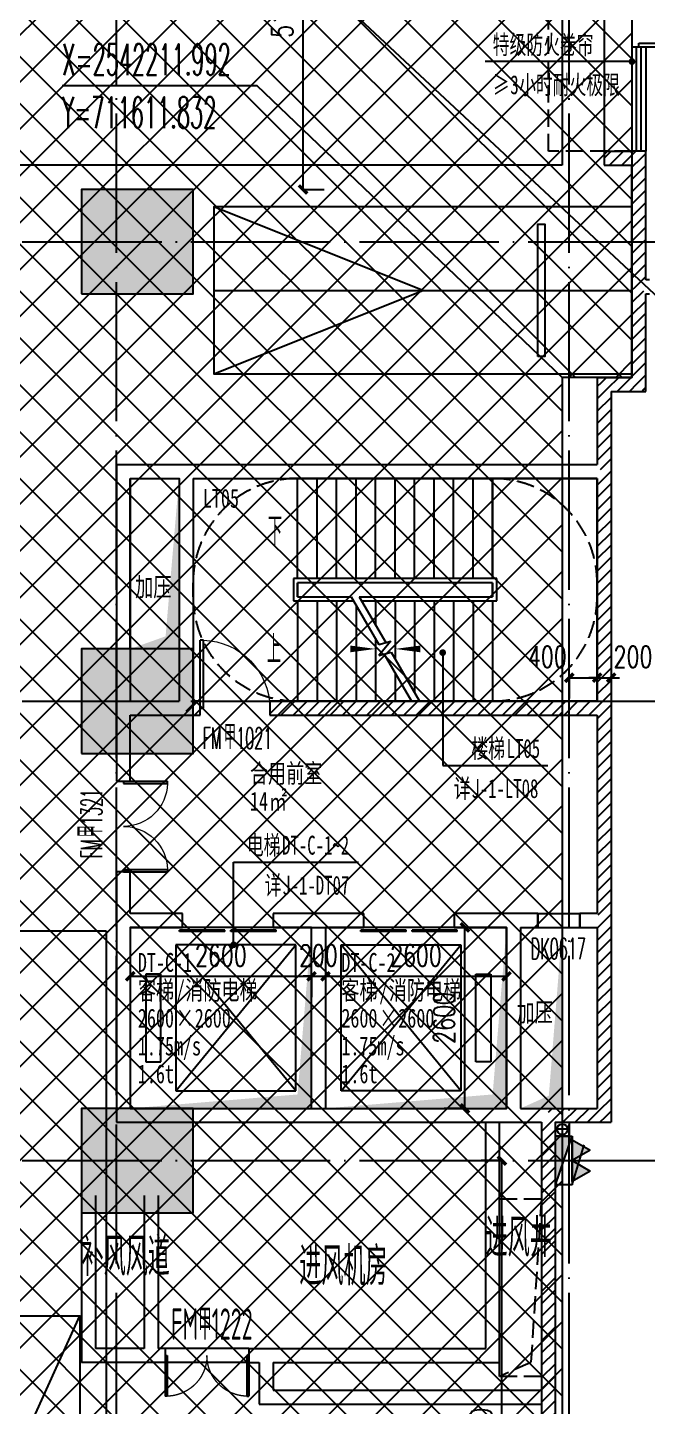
# Model space of a CAD drawing. Header units: millimetres. Extents: x 12325263 to 13848842, y -1463133 to 573208.
# Drawn here: x 12557023 to 12565918, y -1127818 to -1108011 of the extents above; entities that cross this region are included whole.
import ezdxf
from ezdxf.xclip import XClip

# ---------------------------------------------------------------- set-up
doc = ezdxf.new("R2010")
doc.units = ezdxf.units.MM
doc.header["$LTSCALE"] = 1000
doc.header["$XCLIPFRAME"] = 0
for name, pattern in [('__DASH', [0.35, 0.25, -0.1]), ('DASH', [0.35, 0.25, -0.1]), ('DASHED', [19.05, 12.7, -6.35]), ('DOTE', [2.42, 2, -0.2, 0.02, -0.2])]:
    doc.linetypes.add(name, pattern=pattern)
for name, color, linetype in [('#s-灭火器', 20, 'Continuous'), ('-2F平面$0$PARTS-CAR公寓', 240, 'Continuous'), ('-2F平面$0$WALL-SHATCH', 8, 'Continuous'), ('A-ANNO-DIMS', 83, 'Continuous'), ('A-ANNO-IDEN', 2, 'Continuous'), ('A-ANNO-TEXT', 7, 'Continuous'), ('A-AXIS', 16, 'DOTE'), ('A-COLS', 6, 'Continuous'), ('A-DOOR', 2, 'Continuous'), ('A-WALL', 5, 'Continuous'), ('A-WALL-PATT', 8, 'Continuous'), ('A_WALL(防火墙)', 151, 'Continuous'), ('AXIS', 3, 'Continuous'), ('DIM_COOR', 7, 'Continuous'), ('DIM_SYMB', 3, 'Continuous'), ('DOOR_FIRE', 1, 'Continuous'), ('DOOR_FIRE_TEXT', 7, 'Continuous'), ('DRWD-DOOR', 2, 'Continuous'), ('DRWD-F-TEXT', 142, 'Continuous'), ('EQUIP_消火栓', 7, 'Continuous'), ('PARTS-HOLE', 3, 'Continuous'), ('PARTS-STAIR', 2, 'Continuous'), ('PUB-TEXT', 7, 'Continuous'), ('PUB_HATCH', 8, 'Continuous'), ('PUB_TEXT', 7, 'Continuous'), ('ROAD-LINE', 20, 'Continuous'), ('STAIR', 2, 'Continuous'), ('VPIPE-消防中', 3, 'Continuous'), ('WALL', 5, 'Continuous'), ('WINDOW', 4, 'Continuous'), ('WINDOW_TEXT', 7, 'Continuous'), ('建筑-楼板开洞', 251, 'Continuous'), ('水条件', 1, 'Continuous'), ('防火卷帘', 141, 'Continuous')]:
    doc.layers.add(name, color=color, linetype=linetype)
doc.styles.add('_TCH_DIM', font='SIMPLEX.shx', dxfattribs={"width": 0.7, "bigfont": 'GBCBIG.shx'})
doc.styles.add('_TCH_DIM_T3', font='SIMPLEX.shx', dxfattribs={"width": 0.705882, "bigfont": 'GBCBIG.shx'})
doc.styles.add('_TCH_WINDOW', font='SIMPLEX', dxfattribs={"width": 0.7, "height": 3.5, "bigfont": 'GBCBIG'})
doc.styles.add('hztxt', font='gbenor.shx', dxfattribs={"width": 0.7, "bigfont": 'gbcbig.shx'})
doc.styles.get("Standard").update_dxf_attribs({"font": 'gbenor.shx', "bigfont": 'gbcbig.shx'})
doc.styles.add('TITXV', font='', dxfattribs={"width": 0.7})
doc.styles.add('宋体', font='', dxfattribs={"width": 0.65})
doc.styles.get('TITXV').set_extended_font_data('SimSun')
doc.styles.get('宋体').set_extended_font_data('SimSun')
doc.dimstyles.new('_TCH_ARCH&&120', dxfattribs={"dimtxt": 306, "dimasz": 120, "dimexe": 300, "dimexo": 360, "dimgap": 147, "dimtad": 1, "dimdec": 0, "dimzin": 0, "dimdsep": 46, "dimtxsty": '_TCH_DIM_T3', "dimblk": 'ARCHTICK', "dimcen": 0.09, "dimclrt": 7, "dimazin": 2, "dimtfac": 1, "dimtdec": 0, "dimtix": 1, "dimtmove": 2, "dimatfit": 3, "dimfxl": 1, "dimfxlon": 1, "dimtolj": 1, "dimtzin": 0, "dimarcsym": 0})
pattern_1 = [(45, (0, 89.76), (-88.388383, 88.388383), [])]

# ---------------------------------------------------------------- blocks, each defined once
blk = doc.blocks.new('_FZH')
blk.add_lwpolyline([(-0.5, -0.5), (0.5, -0.5), (0.5, 0.5), (-0.5, 0.5)], close=True)
at = {"layer": 'PUB_HATCH'}
blk.add_solid([(-0.5, -0.5), (0.5, -0.5), (-0.5, 0.5), (0.5, 0.5)], dxfattribs=at)
blk = doc.blocks.new('1-3F')
at = {"layer": 'A-COLS', "xscale": 1600, "yscale": 1500, "zscale": 1500}
for p in [(-45700, 24800), (-45700, 18200), (-45700, 11600)]:
    blk.add_blockref('_FZH', p, dxfattribs=at)
blk = doc.blocks.new('adgshg13--2F平面$0$A$C7F010FC0')
at = {"layer": '-2F平面$0$WALL-SHATCH'}
h = blk.add_hatch(color=256, dxfattribs=at)
h.dxf.hatch_style = 1
h.paths.add_polyline_path([(-60384, -16881), (-763, 197), (12588, -13153), (12588, -157996), (-162965, -188820), (-171262, -180523), (-171262, -31311), (-150707, -10756), (-131860, -7981), (-99162, -7981), (-99162, -4981), (-76620, -4981), (-70108, -16881)], flags=16)
h.paths.add_polyline_path([(-60091, -16381), (-647, 647), (12988, -12988), (12988, -158332), (-163101, -189250), (-171662, -180689), (-171662, -31145), (-150778, -10261), (-131897, -7481), (-99562, -7481), (-99562, -4581), (-76366, -4581), (-69908, -16381)])
blk = doc.blocks.new('adgshgbj--2F平面$0$报建车道-2')
at = {"layer": 'ROAD-LINE'}
for p, q in [((126754, -108684), (129521, -124443)), ((129521, -124443), (92169, -131002)), ((94072, -141836), (124973, -136410)), ((124973, -136410), (128276, -155225))]:
    blk.add_line(p, q, dxfattribs=at)
blk = doc.blocks.new('adgshg13-$DorLib2D$00000002')
for p, q in [((-0.5, 0), (-0.5, 0.4875)), ((-0.475, 0.4875), (-0.5, 0.4875)), ((-0.475, 0), (-0.475, 0.4875)), ((0.475, 0), (0.475, 0.4875)), ((0.475, 0.4875), (0.5, 0.4875)), ((0.5, 0), (0.5, 0.4875)), ((-0.5, 0), (-0.475, 0)), ((0.5, 0), (0.475, 0))]:
    blk.add_line(p, q)
at = {"lineweight": 13}
for centre, start, end in [((-0.4875, 0), 0, 88.53072), ((0.4875, 0), 91.46928, 180)]:
    blk.add_arc(centre, 0.4875, start, end, dxfattribs=at)
blk = doc.blocks.new('adgshg2qbj-gycw-bj-13-CAR-5')
for p, q in [((0, 3000), (-1200, 6000)), ((0, 6000), (0, 0)), ((1200, 6000), (0, 3000))]:
    blk.add_line(p, q)
blk.add_lwpolyline([(1200, 0), (-1200, 0), (-1200, 6000), (1200, 6000)], close=True)
at = {"extrusion": (0.000447791, -1.15105e-10, 1), "elevation": -1}
blk.add_lwpolyline([(950, 1350), (-950, 1350), (-950, 1250), (950, 1250)], close=True, dxfattribs=at)
blk = doc.blocks.new('adgshg2qbj-gycw-bj-13-CAR-4')
for p, q in [((0, -2650), (-1200, -5300)), ((1200, -5300), (0, -2650)), ((0, -2650), (0, -2650))]:
    blk.add_line(p, q)
blk.add_lwpolyline([(-1200, 0), (1200, 0), (1200, -5300), (-1200, -5300)], close=True)
at = {"extrusion": (-0.000447791, -3.39718e-15, 1), "elevation": -1}
blk.add_lwpolyline([(-950, -1350), (950, -1350), (950, -1250), (-950, -1250)], close=True, dxfattribs=at)
blk = doc.blocks.new('A$C2A3E77E8')
at = {"layer": 'DRWD-DOOR', "color": 2}
for p, q in [((517874.1, 58936.7), (516692.2, 58729.2)), ((517908.7, 58739.7), (516726.7, 58532.2))]:
    blk.add_line(p, q, dxfattribs=at)
at = {"layer": 'PARTS-HOLE', "linetype": 'DASH'}
blk.add_lwpolyline([(521048, 61676.9), (521639, 61780.6), (522080, 59269.1), (521489, 59165.3)], close=True, dxfattribs=at)
blk.add_lwpolyline([(521638.9, 61780.6), (521896.6, 59441), (521489, 59165.3)], dxfattribs=at)
at = {"layer": 'WALL'}
for p, q in [((521223, 59524.7), (520660.9, 62725.6)), ((521454.5, 59362.3), (520857.9, 62760.2)), ((516016.2, 60844.2), (516396.7, 58677.3)), ((516213.2, 60878.8), (516593.7, 58711.9)), ((515129.8, 60688.5), (515544.8, 58324.7)), ((515326.8, 60723.1), (515707.2, 58556.3)), ((518218.8, 58997.3), (521223, 59524.7)), ((518253.4, 58800.3), (521454.5, 59362.3)), ((518322.6, 58406.3), (522114.6, 59072.1)), ((517874.1, 58936.7), (518218.8, 58997.3)), ((517874.1, 58936.7), (517908.7, 58739.8)), ((518160.2, 58174.7), (522149.2, 58875.1)), ((516396.7, 58677.3), (515707.2, 58556.3)), ((516692.2, 58729.2), (516593.7, 58711.9)), ((516692.2, 58729.2), (516726.7, 58532.2)), ((517908.7, 58739.8), (518056.4, 58765.7)), ((518056.4, 58765.7), (518160.2, 58174.7)), ((518253.4, 58800.3), (518322.6, 58406.3)), ((516726.7, 58532.2), (515544.8, 58324.7))]:
    blk.add_line(p, q, dxfattribs=at)
at = {"layer": '-2F平面$0$PARTS-CAR公寓', "xscale": -0.9999999999999997, "rotation": 99.95849308843701}
blk.add_blockref('adgshg2qbj-gycw-bj-13-CAR-5', (520662.6, 74858.8), dxfattribs=at)
at = {"layer": '-2F平面$0$PARTS-CAR公寓', "rotation": 189.9585191150477}
blk.add_blockref('adgshg2qbj-gycw-bj-13-CAR-4', (515138.5, 53553.2), dxfattribs=at)
blk.add_blockref('adgshgbj--2F平面$0$报建车道-2', (389845.5, 200902.2))
at = {"layer": 'DRWD-DOOR', "color": 2, "xscale": -1199.999999999997, "yscale": 1199.999999999997, "zscale": -1600, "rotation": 189.9588139714537}
blk.add_blockref('adgshg13-$DorLib2D$00000002', (517300.4, 58734.5), dxfattribs=at)
at = {"layer": 'WALL', "color": 1}
blk.add_blockref('adgshg13--2F平面$0$A$C7F010FC0', (561507.9, 205483.1), dxfattribs=at)
at = {"layer": 'DRWD-F-TEXT', "width": 0.6}
blk.add_text('FM甲1222', height=450, rotation=10.00001, dxfattribs=at).set_placement((516754, 58868.3))
at = {"layer": 'PUB-TEXT', "color": 7, "style": 'hztxt', "width": 0.8}
for s, rotation, p in [('进风井', 9.76349, (520993.4, 60822.8)), ('进风机房', 10.15402, (518432.9, 59953.6)), ('补风风道', 10.15402, (515330.8, 59548.6))]:
    blk.add_text(s, height=550, rotation=rotation, dxfattribs=at).set_placement(p)
blk = doc.blocks.new('asdfaadfg')
at = {"layer": 'DIM_COOR', "color": 3}
for p, q in [((1003244, 173596), (996262, 180124)), ((996262, 177783), (993467, 177783)), ((1000644, 173596), (996262, 177783))]:
    blk.add_line(p, q, dxfattribs=at)
at = {"layer": 'PUB_TEXT', "style": '_TCH_DIM', "width": 0.494118}
for s, p in [('X=2542211.992', (993467, 177940)), ('Y=711611.832', (993467, 177179))]:
    blk.add_text(s, height=446.25, dxfattribs=at).set_placement(p)
blk = doc.blocks.new('asdfasfasdfas')
at = {"layer": 'PARTS-STAIR'}
for p, q in [((860, 2100), (-860, 2100)), ((860, 0), (-860, 2100)), ((-860, 2100), (-860, 0)), ((-860, 0), (860, 2100)), ((860, 0), (860, 2100)), ((-1075, 1680), (-1290, 1680)), ((-1290, 1680), (-1290, 420)), ((-1075, 420), (-1075, 1680)), ((-1290, 420), (-1075, 420)), ((-860, 0), (860, 0))]:
    blk.add_line(p, q, dxfattribs=at)
blk = doc.blocks.new('_ArchTick')
at = {"color": 0, "linetype": 'ByBlock', "const_width": 0.4}
blk.add_lwpolyline([(-0.5, -0.5), (0.5, 0.5)], dxfattribs=at)
blk = doc.blocks.new('*D5396')
at = {"layer": 'A-ANNO-DIMS', "color": 0, "lineweight": -2, "transparency": 16777216}
for p, q in [((-1515, 598), (-1515, 297)), ((-1515, 597), (1085, 597)), ((1085, 598), (1085, 297))]:
    blk.add_line(p, q, dxfattribs=at)
at = {"layer": 'Defpoints', "color": 0, "transparency": 16777216}
for p in [(-1515, 1300), (1085, 1300), (1085, 597)]:
    blk.add_point(p, dxfattribs=at)
at = {"layer": 'A-ANNO-DIMS', "color": 0, "lineweight": -2, "transparency": 16777216, "xscale": 120, "yscale": 120, "zscale": 120, "rotation": 180}
blk.add_blockref('_ArchTick', (-1515, 597), dxfattribs=at)
at = {"layer": 'A-ANNO-DIMS', "color": 0, "lineweight": -2, "transparency": 16777216, "xscale": 120, "yscale": 120, "zscale": 120}
blk.add_blockref('_ArchTick', (1085, 597), dxfattribs=at)
at = {"layer": 'A-ANNO-DIMS', "color": 7, "transparency": 16777216, "insert": (-215, 897), "char_height": 306, "attachment_point": 5, "style": '_TCH_DIM_T3'}
blk.add_mtext('\\A1;2600', dxfattribs=at)
blk = doc.blocks.new('*D5397')
at = {"layer": 'A-ANNO-DIMS', "color": 0, "lineweight": -2, "transparency": 16777216}
for p, q in [((1085, 597), (965, 597)), ((1085, 598), (1085, 297)), ((1085, 597), (1285, 597)), ((1285, 598), (1285, 297)), ((1285, 597), (1405, 597))]:
    blk.add_line(p, q, dxfattribs=at)
at = {"layer": 'Defpoints', "color": 0, "transparency": 16777216}
for p in [(1085, 1300), (1285, 1300), (1285, 597)]:
    blk.add_point(p, dxfattribs=at)
at = {"layer": 'A-ANNO-DIMS', "color": 0, "lineweight": -2, "transparency": 16777216, "xscale": 120, "yscale": 120, "zscale": 120}
blk.add_blockref('_ArchTick', (1085, 597), dxfattribs=at)
at = {"layer": 'A-ANNO-DIMS', "color": 0, "lineweight": -2, "transparency": 16777216, "xscale": 120, "yscale": 120, "zscale": 120, "rotation": 180}
blk.add_blockref('_ArchTick', (1285, 597), dxfattribs=at)
at = {"layer": 'A-ANNO-DIMS', "color": 7, "transparency": 16777216, "insert": (1185, 897), "char_height": 306, "attachment_point": 5, "style": '_TCH_DIM_T3'}
blk.add_mtext('\\A1;200', dxfattribs=at)
blk = doc.blocks.new('*D5398')
at = {"layer": 'A-ANNO-DIMS', "color": 0, "lineweight": -2, "transparency": 16777216}
for p, q in [((1285, 598), (1285, 297)), ((1285, 597), (3885, 597)), ((3885, 598), (3885, 297))]:
    blk.add_line(p, q, dxfattribs=at)
at = {"layer": 'Defpoints', "color": 0, "transparency": 16777216}
for p in [(1285, 1300), (3885, 1300), (3885, 597)]:
    blk.add_point(p, dxfattribs=at)
at = {"layer": 'A-ANNO-DIMS', "color": 0, "lineweight": -2, "transparency": 16777216, "xscale": 120, "yscale": 120, "zscale": 120, "rotation": 180}
blk.add_blockref('_ArchTick', (1285, 597), dxfattribs=at)
at = {"layer": 'A-ANNO-DIMS', "color": 0, "lineweight": -2, "transparency": 16777216, "xscale": 120, "yscale": 120, "zscale": 120}
blk.add_blockref('_ArchTick', (3885, 597), dxfattribs=at)
at = {"layer": 'A-ANNO-DIMS', "color": 7, "transparency": 16777216, "insert": (2585, 897), "char_height": 306, "attachment_point": 5, "style": '_TCH_DIM_T3'}
blk.add_mtext('\\A1;2600', dxfattribs=at)
blk = doc.blocks.new('*D5399')
at = {"layer": 'A-ANNO-DIMS', "color": 0, "lineweight": -2, "transparency": 16777216}
for p, q in [((3289, 1300), (2988, 1300)), ((3288, -1300), (3288, 1300)), ((3289, -1300), (2988, -1300))]:
    blk.add_line(p, q, dxfattribs=at)
at = {"layer": 'Defpoints', "color": 0, "transparency": 16777216}
for p in [(3288, 1300), (3885, 1300), (3885, -1300)]:
    blk.add_point(p, dxfattribs=at)
at = {"layer": 'A-ANNO-DIMS', "color": 0, "lineweight": -2, "transparency": 16777216, "xscale": 120, "yscale": 120, "zscale": 120}
for p, rotation in [((3288, 1300), 90), ((3288, -1300), 270)]:
    blk.add_blockref('_ArchTick', p, dxfattribs=dict(at, rotation=rotation))
at = {"layer": 'A-ANNO-DIMS', "color": 7, "transparency": 16777216, "insert": (2988, 0), "char_height": 306, "attachment_point": 5, "rotation": 90, "style": '_TCH_DIM_T3'}
blk.add_mtext('\\A1;2600', dxfattribs=at)
blk = doc.blocks.new('管位')
at = {"layer": '水条件'}
blk.add_line((12573126, 675360), (12573126, 675160), dxfattribs=at)
blk.add_lwpolyline([(12573026, 675360), (12573226, 675360), (12573226, 675160), (12573026, 675160)], close=True, dxfattribs=at)
blk = doc.blocks.new('灭火器')
at = {"layer": '#s-灭火器', "ltscale": 1000}
for points in [[(292444, 59707), (292144, 59707), (292294, 59447)], [(292744, 59707), (292444, 59707), (292594, 59447)]]:
    blk.add_hatch(color=256, dxfattribs=at).paths.add_polyline_path(points)
for points in [[(292294, 59447), (292444, 59707), (292144, 59707)], [(292594, 59447), (292744, 59707), (292444, 59707)]]:
    blk.add_lwpolyline(points, close=True, dxfattribs=at)
blk = doc.blocks.new('$TWTSYS$00000508')
for p, q in [((-0.5, 0.5), (0.324, 1.224)), ((-0.5, 0.5), (-0.5, -0.5)), ((-0.5, -0.5), (0.5, 0.5)), ((0.5, 0.5), (-0.5, 0.5)), ((0.5, -0.5), (0.5, 0.5)), ((-0.5, -0.5), (0.5, -0.5))]:
    blk.add_line(p, q)
blk.add_solid([(0.5, -0.5), (0.5, 0.5), (-0.5, -0.5)])
blk = doc.blocks.new('消火栓')
at = {"layer": '#s-灭火器', "rotation": 180.0000000000001}
blk.add_blockref('灭火器', (12864422, 734932), dxfattribs=at)
at = {"layer": 'EQUIP_消火栓', "xscale": 700, "yscale": 240, "zscale": 700}
blk.add_blockref('$TWTSYS$00000508', (12571978, 675105), dxfattribs=at)
blk = doc.blocks.new('asdfasfads')
at = {"layer": 'VPIPE-消防中'}
blk.add_circle((-300, -200), 75, dxfattribs=at)
at = {"xscale": -1, "rotation": 270}
blk.add_blockref('消火栓', (-675385, -12572628), dxfattribs=at)
at = {"layer": '水条件', "rotation": 270}
blk.add_blockref('管位', (-675560, 12572926), dxfattribs=at)
blk = doc.blocks.new('qlzw')
at = {"layer": 'A-AXIS'}
for p, q in [((12424866.8, 979489.8), (12424866.8, 1082089.8)), ((12431366.8, 979489.8), (12431366.8, 1082089.8)), ((12411416.8, 1020789.8), (12486866.8, 1020789.8)), ((12411416.8, 1014189.8), (12486866.8, 1014189.8)), ((12411416.8, 1007589.8), (12486866.8, 1007589.8))]:
    blk.add_line(p, q, dxfattribs=at)
blk = doc.blocks.new('*D3787')
at = {"layer": 'A-ANNO-DIMS', "color": 0, "lineweight": -2, "transparency": 16777216}
for p, q in [((12564797, -1117349), (12564797, -1117650)), ((12564797, -1117350), (12565197, -1117350)), ((12565197, -1117349), (12565197, -1117650))]:
    blk.add_line(p, q, dxfattribs=at)
at = {"layer": 'Defpoints', "color": 0, "transparency": 16777216}
for p in [(12564797, -1116220), (12565197, -1116220), (12565197, -1117350)]:
    blk.add_point(p, dxfattribs=at)
at = {"layer": 'A-ANNO-DIMS', "color": 0, "lineweight": -2, "transparency": 16777216, "xscale": 120, "yscale": 120, "zscale": 120, "rotation": 180}
blk.add_blockref('_ArchTick', (12564797, -1117350), dxfattribs=at)
at = {"layer": 'A-ANNO-DIMS', "color": 0, "lineweight": -2, "transparency": 16777216, "xscale": 120, "yscale": 120, "zscale": 120}
blk.add_blockref('_ArchTick', (12565197, -1117350), dxfattribs=at)
at = {"layer": 'A-ANNO-DIMS', "color": 7, "transparency": 16777216, "insert": (12564482, -1117050), "char_height": 306, "attachment_point": 5, "style": '_TCH_DIM_T3'}
blk.add_mtext('\\A1;400', dxfattribs=at)
blk = doc.blocks.new('*D3788')
at = {"layer": 'A-ANNO-DIMS', "color": 0, "lineweight": -2, "transparency": 16777216}
for p, q in [((12565197, -1117350), (12565077, -1117350)), ((12565197, -1117349), (12565197, -1117650)), ((12565197, -1117350), (12565397, -1117350)), ((12565397, -1117349), (12565397, -1117650)), ((12565397, -1117350), (12565517, -1117350))]:
    blk.add_line(p, q, dxfattribs=at)
at = {"layer": 'Defpoints', "color": 0, "transparency": 16777216}
for p in [(12565197, -1116220), (12565397, -1116220), (12565397, -1117350)]:
    blk.add_point(p, dxfattribs=at)
at = {"layer": 'A-ANNO-DIMS', "color": 0, "lineweight": -2, "transparency": 16777216, "xscale": 120, "yscale": 120, "zscale": 120}
blk.add_blockref('_ArchTick', (12565197, -1117350), dxfattribs=at)
at = {"layer": 'A-ANNO-DIMS', "color": 0, "lineweight": -2, "transparency": 16777216, "xscale": 120, "yscale": 120, "zscale": 120, "rotation": 180}
blk.add_blockref('_ArchTick', (12565397, -1117350), dxfattribs=at)
at = {"layer": 'A-ANNO-DIMS', "color": 7, "transparency": 16777216, "insert": (12565711, -1117050), "char_height": 306, "attachment_point": 5, "style": '_TCH_DIM_T3'}
blk.add_mtext('\\A1;200', dxfattribs=at)
blk = doc.blocks.new('*D3796')
at = {"layer": 'A-ANNO-DIMS', "color": 0, "lineweight": -2, "transparency": 16777216}
for p, q in [((12560976, -1105237), (12561277, -1105237)), ((12560977, -1110337), (12560977, -1105237)), ((12560976, -1110337), (12561277, -1110337))]:
    blk.add_line(p, q, dxfattribs=at)
at = {"layer": 'Defpoints', "color": 0, "transparency": 16777216}
for p in [(12559397, -1105237), (12560977, -1105237), (12559397, -1110337)]:
    blk.add_point(p, dxfattribs=at)
at = {"layer": 'A-ANNO-DIMS', "color": 0, "lineweight": -2, "transparency": 16777216, "xscale": 120, "yscale": 120, "zscale": 120}
for p, rotation in [((12560977, -1105237), 90), ((12560977, -1110337), 270)]:
    blk.add_blockref('_ArchTick', p, dxfattribs=dict(at, rotation=rotation))
at = {"layer": 'A-ANNO-DIMS', "color": 7, "transparency": 16777216, "insert": (12560677, -1107787), "char_height": 306, "attachment_point": 5, "rotation": 90, "style": '_TCH_DIM_T3'}
blk.add_mtext('\\A1;5100', dxfattribs=at)
blk = doc.blocks.new('*D3827')
at = {"layer": 'A-ANNO-DIMS', "color": 0, "lineweight": -2, "transparency": 16777216}
for p, q in [((12563831, -1124287), (12563530, -1124287)), ((12563830, -1132137), (12563830, -1124287)), ((12563831, -1132137), (12563530, -1132137))]:
    blk.add_line(p, q, dxfattribs=at)
at = {"layer": 'Defpoints', "color": 0, "transparency": 16777216}
for p in [(12563830, -1124287), (12564397, -1124287), (12564397, -1132137)]:
    blk.add_point(p, dxfattribs=at)
at = {"layer": 'A-ANNO-DIMS', "color": 0, "lineweight": -2, "transparency": 16777216, "xscale": 120, "yscale": 120, "zscale": 120}
for p, rotation in [((12563830, -1124287), 90), ((12563830, -1132137), 270)]:
    blk.add_blockref('_ArchTick', p, dxfattribs=dict(at, rotation=rotation))
at = {"layer": 'A-ANNO-DIMS', "color": 7, "transparency": 16777216, "insert": (12563530, -1128212), "char_height": 306, "attachment_point": 5, "rotation": 90, "style": '_TCH_DIM_T3'}
blk.add_mtext('\\A1;7850', dxfattribs=at)
blk = doc.blocks.new('$DORLIB2D$00000127')
at = {"color": 0}
for points in [[(-0.533, 0.795), (-0.533, 0.69)], [(-0.033, 0.795), (-0.533, 0.795)], [(-0.033, 0.795), (-0.033, 0.69)], [(0.533, 0.795), (0.033, 0.795)], [(0.033, 0.795), (0.033, 0.69)], [(0.533, 0.795), (0.533, 0.69)], [(-0.033, 0.69), (-0.533, 0.69)], [(0.533, 0.69), (0.033, 0.69)], [(0.5, 0.5), (-0.5, 0.5)]]:
    blk.add_lwpolyline(points, dxfattribs=at)
blk = doc.blocks.new('$DorLib2D$00000002')
for p, q in [((-0.5, 0), (-0.5, 0.4875)), ((-0.475, 0.4875), (-0.5, 0.4875)), ((-0.475, 0), (-0.475, 0.4875)), ((0.475, 0), (0.475, 0.4875)), ((0.475, 0.4875), (0.5, 0.4875)), ((0.5, 0), (0.5, 0.4875)), ((-0.5, 0), (-0.475, 0)), ((0.5, 0), (0.475, 0))]:
    blk.add_line(p, q)
at = {"lineweight": 13}
for centre, start, end in [((-0.4875, 0), 0, 88.53072), ((0.4875, 0), 91.46928, 180)]:
    blk.add_arc(centre, 0.4875, start, end, dxfattribs=at)
blk = doc.blocks.new('$DorLib2D$00000001')
for p, q in [((0.45, 0.975), (0.5, 0.975)), ((0.45, 0), (0.45, 0.975)), ((0.5, 0), (0.5, 0.975)), ((0.5, 0), (0.45, 0))]:
    blk.add_line(p, q)
at = {"lineweight": 13}
blk.add_arc((0.475, 0), 0.975, 91.4693, 180, dxfattribs=at)
blk = doc.blocks.new('$WINLIB2D$00000001')
at = {"color": 0}
for points in [[(-0.5, 0.5), (-0.5, -0.5)], [(-0.5, 0.5), (0.5, 0.5)], [(0.5, -0.5), (0.5, 0.5)], [(0.5, 0.167), (-0.5, 0.167)], [(0.5, -0.167), (-0.5, -0.167)], [(-0.5, -0.5), (0.5, -0.5)]]:
    blk.add_lwpolyline(points, dxfattribs=at)
blk = doc.blocks.new('$DorLib2D$00000037')
at = {"linetype": 'DASH'}
blk.add_line((0.5, 0), (-0.5, 0), dxfattribs=at)
blk = doc.blocks.new('asdfasdfsfsd')
at = {"layer": '建筑-楼板开洞'}
h = blk.add_hatch(color=256, dxfattribs=at)
h.dxf.hatch_style = 1
h.paths.add_polyline_path([(1085.2, 1300), (1085.2, -1300), (-1514.8, -1300), (885.2, -1100)])
h = blk.add_hatch(color=256, dxfattribs=at)
h.dxf.hatch_style = 1
h.paths.add_polyline_path([(3885.2, 1300), (3885.2, -1300), (1285.2, -1300), (3685.2, -1100)])
for points in [[(-1514.8, -1300), (1085.2, -1300), (1085.2, 1300), (-1514.8, 1300)], [(1285.2, -1300), (3885.2, -1300), (3885.2, 1300), (1285.2, 1300)]]:
    blk.add_lwpolyline(points, close=True, dxfattribs=at)
blk.add_blockref('asdfasfasdfas', (0, -1050))
at = {"xscale": -1}
blk.add_blockref('asdfasfasdfas', (2370.3, -1050), dxfattribs=at)
at = {"layer": 'A-ANNO-TEXT', "style": 'TITXV', "width": 0.7}
for s, p in [('DT-C-1', (-1406.3, 660.9)), ('DT-C-2', (1514.1, 660.9)), ('客梯', (-1406.3, 260.9)), ('/', (-861.9, 260.9)), ('消防电梯', (-725.8, 260.9)), ('客梯', (1514.1, 260.9)), ('/', (2058.5, 260.9)), ('消防电梯', (2194.6, 260.9)), ('2600', (-1406.3, -139.1)), ('×', (-861.9, -139.1)), ('2600', (-589.7, -139.1)), ('2600', (1514.1, -139.1)), ('×', (2058.5, -139.1)), ('2600', (2330.7, -139.1)), ('1.75m/s', (-1406.3, -539.1)), ('1.75m/s', (1514.1, -539.1)), ('1.6t', (-1406.3, -939.1)), ('1.6t', (1514.1, -939.1))]:
    blk.add_text(s, height=271.9, dxfattribs=at).set_placement(p)
at = {"layer": 'A-ANNO-DIMS'}
for p1, p2, distance, picture, middle in [((-1514.8, 1300), (1085.2, 1300), -703.2, '*D5396', (-214.8, 896.8)), ((1085.2, 1300), (1285.2, 1300), -703.2, '*D5397', (1185.2, 896.8)), ((1285.2, 1300), (3885.2, 1300), -703.2, '*D5398', (2585.2, 896.8)), ((3885.2, -1300), (3885.2, 1300), 596.8, '*D5399', (2988.4, 0))]:
    dim = blk.add_aligned_dim(p1=p1, p2=p2, distance=distance, dimstyle='_TCH_ARCH&&120', dxfattribs=at)
    dim.commit()
    dim.dimension.update_dxf_attribs({"geometry": picture, "text_midpoint": middle})

msp = doc.modelspace()

# ---------------------------------------------------------------- hatches: boundary and pattern name
at = {"layer": 'A-WALL-PATT'}
h = msp.add_hatch(dxfattribs=at)
h.set_pattern_fill('ANSI37', color=252, scale=300)
h.set_pattern_definition([(45, (0, 0), (-336.759605, 336.759605), []), (135, (0, 0), (-336.759605, -336.759605), [])])
h.paths.add_polyline_path([(12564696.8, -1148386.8), (12504241.6, -1148387), (12504241.6, -1033958), (12634041.3, -1033958), (12627844.5, -1069250.3), (12616665.5, -1067287.4), (12616902.5, -1065937.9), (12610631.1, -1064836.8), (12604673.6, -1064836.8), (12597896.8, -1064836.8), (12597896.8, -1060786.8), (12593492.1, -1060786.8), (12590496.8, -1060786.8), (12590496.8, -1069586.9), (12575796.8, -1069586.9), (12575796.8, -1059986.8), (12574896.8, -1059986.8), (12574896.8, -1057336.8), (12570296.8, -1057336.8), (12570296.8, -1055286.8), (12568296.8, -1055286.8), (12568296.8, -1060086.8), (12564596.6, -1060086.8), (12564596.6, -1069486.8), (12564696.9, -1069486.8), (12564696.8, -1097986.8), (12567296.8, -1097986.8), (12567296.8, -1105536.8), (12565696.8, -1105536.8), (12565696.8, -1113036.8), (12564696.8, -1113036.8)])
h = msp.add_hatch(dxfattribs=at)
h.set_pattern_fill('普通砖', color=256, scale=50, style=0)
h.set_pattern_definition(pattern_1)
h.paths.add_polyline_path([(12565296.8, -1109986.8), (12565696.8, -1109986.8), (12565763.5, -1109886.8), (12565696.8, -1109786.8), (12565296.8, -1109786.8)])
h = msp.add_hatch(dxfattribs=at)
h.set_pattern_fill('普通砖', color=256, scale=50, style=0)
h.set_pattern_definition(pattern_1)
h.paths.add_polyline_path([(12565896.8, -1109886.8), (12565896.8, -1109786.8), (12565696.8, -1109786.8), (12565763.5, -1109886.8)])
h = msp.add_hatch(dxfattribs=at)
h.set_pattern_fill('普通砖', color=256, scale=50, style=0)
h.set_pattern_definition(pattern_1)
h.paths.add_polyline_path([(12565830.2, -1111736.8), (12565896.8, -1111636.8), (12565896.8, -1109886.8), (12565763.5, -1109886.8), (12565696.8, -1109986.8), (12565696.8, -1111736.8)])
h = msp.add_hatch(dxfattribs=at)
h.set_pattern_fill('普通砖', color=256, scale=50, style=0)
h.set_pattern_definition(pattern_1)
h.paths.add_polyline_path([(12565696.8, -1113036.8), (12565896.8, -1113236.8), (12565896.8, -1111836.8), (12565830.2, -1111736.8), (12565696.8, -1111736.8)])
h = msp.add_hatch(dxfattribs=at)
h.set_pattern_fill('普通砖', color=256, scale=50, style=0)
h.set_pattern_definition(pattern_1)
h.paths.add_polyline_path([(12565396.8, -1113236.8), (12565196.8, -1113036.8), (12565196.8, -1114286.8), (12565263.5, -1114386.8), (12565396.8, -1114386.8)])
h = msp.add_hatch(dxfattribs=at)
h.set_pattern_fill('普通砖', color=256, scale=50, style=0)
h.set_pattern_definition(pattern_1)
h.paths.add_polyline_path([(12565196.8, -1113036.8), (12565396.8, -1113236.8), (12565896.8, -1113236.8), (12565696.8, -1113036.8)])
h = msp.add_hatch(dxfattribs=at)
h.set_pattern_fill('普通砖', color=256, scale=50, style=0)
h.set_pattern_definition(pattern_1)
h.paths.add_polyline_path([(12565263.5, -1114386.8), (12565196.8, -1114486.8), (12565196.8, -1117686.8), (12565263.5, -1117786.8), (12565396.8, -1117786.8), (12565396.8, -1114386.8)])
h = msp.add_hatch(dxfattribs=at)
h.set_pattern_fill('普通砖', color=256, scale=50, style=0)
h.set_pattern_definition(pattern_1)
h.paths.add_polyline_path([(12559296.8, -1117886.8), (12559496.9, -1117886.8), (12559496.9, -1117686.8), (12559396.8, -1117686.8), (12559296.8, -1117753.5)])
h = msp.add_hatch(dxfattribs=at)
h.set_pattern_fill('普通砖', color=256, scale=50, style=0)
h.set_pattern_definition(pattern_1)
h.paths.add_polyline_path([(12565196.8, -1117686.8), (12560496.9, -1117686.8), (12560496.9, -1117886.8), (12565196.8, -1117886.8), (12565263.5, -1117786.8)])
h = msp.add_hatch(dxfattribs=at)
h.set_pattern_fill('普通砖', color=256, scale=50, style=0)
h.set_pattern_definition(pattern_1)
h.paths.add_polyline_path([(12565263.5, -1117786.8), (12565196.8, -1117886.8), (12565196.8, -1120736.8), (12565263.5, -1120836.8), (12565396.8, -1120836.8), (12565396.8, -1117786.8)])
h = msp.add_hatch(dxfattribs=at)
h.set_pattern_fill('普通砖', color=256, scale=50, style=0)
h.set_pattern_definition(pattern_1)
h.paths.add_polyline_path([(12565263.5, -1120836.8), (12565196.8, -1120936.8), (12565196.8, -1123536.8), (12565396.8, -1123736.8), (12565396.8, -1120836.8)])
h = msp.add_hatch(dxfattribs=at)
h.set_pattern_fill('普通砖', color=256, scale=50, style=0)
h.set_pattern_definition(pattern_1)
h.paths.add_polyline_path([(12564496.8, -1123670.1), (12564596.8, -1123736.8), (12565396.8, -1123736.8), (12565196.8, -1123536.8), (12564496.8, -1123536.8)])
h = msp.add_hatch(dxfattribs=at)
h.set_pattern_fill('普通砖', color=256, scale=50, style=0)
h.set_pattern_definition(pattern_1)
h.paths.add_polyline_path([(12564396.8, -1123736.8), (12564396.8, -1132136.7), (12564596.8, -1132136.7), (12564596.8, -1123736.8), (12564496.8, -1123670.1)])
at = {"layer": '建筑-楼板开洞'}
h = msp.add_hatch(color=256, dxfattribs=at)
h.dxf.hatch_style = 1
h.paths.add_polyline_path([(12559196.8, -1114486.8), (12559196.8, -1116936.8), (12558496.8, -1116936.8), (12559003.1, -1116755.3)])
h = msp.add_hatch(color=256, dxfattribs=at)
h.dxf.hatch_style = 1
h.paths.add_polyline_path([(12564696.8, -1120936.8), (12564696.8, -1123536.8), (12564096.8, -1123536.8), (12564503.1, -1123355.3)])

# ---------------------------------------------------------------- linework, layer by layer
at = {"layer": 'A-ANNO-IDEN'}
for p, q in [((12562980, -1116990), (12562980, -1118610)), ((12562980, -1118610), (12564487, -1118610)), ((12559980, -1121186.8), (12559980, -1120000)), ((12559980, -1120000), (12561773.2, -1120000))]:
    msp.add_line(p, q, dxfattribs=at)
at = {"layer": 'A-ANNO-IDEN', "const_width": 48}
for points in [[(12562980, -1116966, 1), (12562980, -1117014, 1)], [(12559980, -1121210.8, 1), (12559980, -1121162.8, 1)]]:
    msp.add_lwpolyline(points, format="xyb", close=True, dxfattribs=at)
at = {"layer": 'A-WALL'}
for p, q in [((12565946.8, -1111636.8), (12565896.8, -1111636.8)), ((12565896.8, -1111836.8), (12565946.8, -1111836.8)), ((12558296.8, -1114286.8), (12558296.8, -1117786.8)), ((12558296.8, -1114286.8), (12559296.8, -1114286.8)), ((12559296.8, -1114286.8), (12565196.8, -1114286.8)), ((12558496.8, -1114486.8), (12558496.8, -1117686.8)), ((12558496.8, -1114486.8), (12559196.8, -1114486.8)), ((12559196.8, -1114486.8), (12559196.8, -1117686.8)), ((12559396.8, -1114486.8), (12559396.8, -1117686.8)), ((12559396.8, -1114486.8), (12565196.8, -1114486.8)), ((12558496.8, -1117686.8), (12559196.8, -1117686.8)), ((12558296.8, -1117786.8), (12558296.8, -1118836.8)), ((12558496.8, -1117886.8), (12559296.8, -1117886.8)), ((12558496.8, -1118836.8), (12558496.8, -1117886.8)), ((12558296.8, -1118836.8), (12558496.8, -1118836.8)), ((12558496.8, -1120136.8), (12558296.8, -1120136.8)), ((12558296.8, -1120136.8), (12558296.8, -1120836.8)), ((12558496.8, -1120736.8), (12558496.8, -1120136.8)), ((12558296.8, -1120836.8), (12558296.8, -1123736.8)), ((12559246.8, -1120736.8), (12558496.8, -1120736.8)), ((12559246.8, -1120936.8), (12559246.8, -1120736.8)), ((12561846.8, -1120736.8), (12560546.8, -1120736.8)), ((12560546.8, -1120736.8), (12560546.8, -1120936.8)), ((12561846.8, -1120936.8), (12561846.8, -1120736.8)), ((12563996.8, -1120736.8), (12563146.8, -1120736.8)), ((12563146.8, -1120736.8), (12563146.8, -1120936.8)), ((12564346.8, -1120736.8), (12563996.8, -1120736.8)), ((12564346.8, -1120936.8), (12564346.8, -1120736.8)), ((12565196.8, -1120736.8), (12564946.8, -1120736.8)), ((12564946.8, -1120736.8), (12564946.8, -1120936.8)), ((12558496.8, -1120936.8), (12558496.8, -1123536.8)), ((12558496.8, -1120936.8), (12559246.8, -1120936.8)), ((12560546.8, -1120936.8), (12561846.8, -1120936.8)), ((12563146.8, -1120936.8), (12563896.8, -1120936.8)), ((12563896.8, -1120936.8), (12563896.8, -1123536.8)), ((12564096.8, -1120936.8), (12564096.8, -1123536.8)), ((12564096.8, -1120936.8), (12564346.8, -1120936.8)), ((12564946.8, -1120936.8), (12565196.8, -1120936.8)), ((12558496.8, -1123536.8), (12563896.8, -1123536.8)), ((12564096.8, -1123536.8), (12564496.8, -1123536.8)), ((12558296.8, -1123736.8), (12563996.8, -1123736.8)), ((12563996.8, -1123736.8), (12564396.8, -1123736.8))]:
    msp.add_line(p, q, dxfattribs=at)
at = {"layer": 'A-WALL-PATT', "color": 252}
msp.add_lwpolyline([(12564696.9, -1069486.8), (12564696.8, -1097986.8), (12567296.8, -1097986.8), (12567296.8, -1105536.8), (12565696.8, -1105536.8), (12565696.8, -1113036.8), (12564696.8, -1113036.8), (12564696.8, -1148386.8), (12504241.6, -1148387), (12504241.6, -1033958)], dxfattribs=at)
at = {"layer": 'A_WALL(防火墙)'}
for p, q in [((12565296.8, -1109786.8), (12565696.8, -1109786.8)), ((12565296.8, -1109786.8), (12565296.8, -1109986.8)), ((12565896.8, -1109786.8), (12565696.8, -1109786.8)), ((12565896.8, -1109886.8), (12565896.8, -1109786.8)), ((12565296.8, -1109986.8), (12565696.8, -1109986.8)), ((12565696.8, -1111736.8), (12565696.8, -1109986.8)), ((12565896.8, -1111636.8), (12565896.8, -1109886.8)), ((12565696.8, -1113036.8), (12565696.8, -1111736.8)), ((12565896.8, -1113236.8), (12565896.8, -1111836.8)), ((12565196.8, -1113036.8), (12565196.8, -1114286.8)), ((12565196.8, -1113036.8), (12565696.8, -1113036.8)), ((12565396.8, -1113236.8), (12565396.8, -1114386.8)), ((12565396.8, -1113236.8), (12565896.8, -1113236.8)), ((12565196.8, -1114486.8), (12565196.8, -1117686.8)), ((12565396.8, -1114386.8), (12565396.8, -1117786.8)), ((12559496.9, -1117686.8), (12559396.8, -1117686.8)), ((12559496.9, -1117886.8), (12559496.9, -1117686.8)), ((12565196.8, -1117686.8), (12560496.9, -1117686.8)), ((12560496.9, -1117686.8), (12560496.9, -1117886.8)), ((12559296.8, -1117886.8), (12559496.9, -1117886.8)), ((12560496.9, -1117886.8), (12565196.8, -1117886.8)), ((12565196.8, -1117886.8), (12565196.8, -1120736.8)), ((12565396.8, -1117786.8), (12565396.8, -1120836.8)), ((12565396.8, -1120836.8), (12565396.8, -1123736.8)), ((12565196.8, -1120936.8), (12565196.8, -1123536.8)), ((12564496.8, -1123536.8), (12565196.8, -1123536.8)), ((12564396.8, -1123736.8), (12564396.8, -1132136.7)), ((12564596.8, -1123736.8), (12565396.8, -1123736.8)), ((12564596.8, -1132136.7), (12564596.8, -1123736.8))]:
    msp.add_line(p, q, dxfattribs=at)
at = {"layer": 'AXIS'}
for p, q in [((12565070, -1108500), (12563590, -1108500)), ((12565696.8, -1108500), (12565070, -1108500))]:
    msp.add_line(p, q, dxfattribs=at)
at = {"layer": 'AXIS', "const_width": 48}
msp.add_lwpolyline([(12565720.8, -1108500, 1), (12565672.8, -1108500, 1)], format="xyb", close=True, dxfattribs=at)
at = {"layer": 'DIM_SYMB', "elevation": 0}
for points in [[(12560756.8, -1115236.8, 0, 0, 0), (12564446.8, -1115236.8, 0, 0, 0), (12564446.8, -1116936.8, 0, 0, 0), (12562296.8, -1116936.8, 0, 96, 0), (12562656.8, -1116936.8, 0, 0, 0)], [(12560756.8, -1116936.8, 0, 0, 0), (12562016.8, -1116936.8, 0, 96, 0), (12561656.8, -1116936.8, 0, 0, 0)]]:
    msp.add_lwpolyline(points, format="xyseb", dxfattribs=at)
at = {"layer": 'STAIR'}
for p, q in [((12563696.8, -1114486.8), (12560896.8, -1114486.8)), ((12560896.8, -1115926.8), (12560896.8, -1114486.8)), ((12561176.8, -1115926.8), (12561176.8, -1114486.8)), ((12561456.8, -1115926.8), (12561456.8, -1114486.8)), ((12561736.8, -1115926.8), (12561736.8, -1114486.8)), ((12562016.8, -1115926.8), (12562016.8, -1114486.8)), ((12562296.8, -1115926.8), (12562296.8, -1114486.8)), ((12562576.8, -1115926.8), (12562576.8, -1114486.8)), ((12562856.8, -1115926.8), (12562856.8, -1114486.8)), ((12563136.8, -1115926.8), (12563136.8, -1114486.8)), ((12563416.8, -1115926.8), (12563416.8, -1114486.8)), ((12563696.8, -1115926.8), (12563696.8, -1114486.8)), ((12565196.8, -1114486.8), (12563696.8, -1114486.8)), ((12563696.8, -1114486.8), (12563696.8, -1115926.8)), ((12565196.8, -1117686.8), (12565196.8, -1114486.8)), ((12560836.8, -1115926.8), (12560836.8, -1116246.8)), ((12563756.8, -1115926.8), (12560836.8, -1115926.8)), ((12563756.8, -1116246.8), (12563756.8, -1115926.8)), ((12563696.8, -1115986.8), (12560896.8, -1115986.8)), ((12560896.8, -1115986.8), (12560896.8, -1116186.8)), ((12563696.8, -1115986.8), (12560896.8, -1115986.8)), ((12560896.8, -1116186.8), (12560896.8, -1115986.8)), ((12563696.8, -1116186.8), (12563696.8, -1115986.8)), ((12563696.8, -1115986.8), (12563696.8, -1116186.8)), ((12560836.8, -1116246.8), (12561700.7, -1116246.8)), ((12560896.8, -1116186.8), (12561666.1, -1116186.8)), ((12560896.8, -1116186.8), (12561666.1, -1116186.8)), ((12560896.8, -1116246.8), (12560896.8, -1117686.8)), ((12561176.8, -1116246.8), (12561176.8, -1117686.8)), ((12561456.8, -1116246.8), (12561456.8, -1117686.8)), ((12561666.1, -1116186.8), (12562061.9, -1116872.4)), ((12561736.8, -1116309.4), (12561736.8, -1117686.8)), ((12561781.5, -1116186.8), (12563696.8, -1116186.8)), ((12561781.5, -1116186.8), (12562161.9, -1116845.6)), ((12561781.5, -1116186.8), (12563696.8, -1116186.8)), ((12561816.2, -1116246.8), (12563756.8, -1116246.8)), ((12562016.8, -1116246.8), (12562016.8, -1116594.3)), ((12562296.8, -1116246.8), (12562296.8, -1117079.3)), ((12562576.8, -1116246.8), (12562576.8, -1117564.3)), ((12562856.8, -1116246.8), (12562856.8, -1117686.8)), ((12563136.8, -1116246.8), (12563136.8, -1117686.8)), ((12563416.8, -1116246.8), (12563416.8, -1117686.8)), ((12563696.8, -1116246.8), (12563696.8, -1117686.8)), ((12563696.8, -1116246.8), (12563696.8, -1117686.8)), ((12562016.8, -1116794.3), (12562016.8, -1117686.8)), ((12562234.2, -1116826.2), (12562061.4, -1117032.3)), ((12562061.9, -1116872.4), (12562234.2, -1116826.2)), ((12562061.4, -1117032.3), (12562241.8, -1116984)), ((12562141.8, -1117010.7), (12562532.1, -1117686.8)), ((12562241.8, -1116984), (12562647.6, -1117686.8)), ((12562296.8, -1117279.3), (12562296.8, -1117686.8)), ((12560896.8, -1117686.8), (12562532.1, -1117686.8)), ((12562647.6, -1117686.8), (12563696.8, -1117686.8)), ((12563696.8, -1117686.8), (12565196.8, -1117686.8))]:
    msp.add_line(p, q, dxfattribs=at)
at = {"layer": 'STAIR', "linetype": 'DASH'}
for points in [[(12560896.8, -1117686.8, -0.4142136), (12559396.8, -1116186.8), (12559396.8, -1115986.8, -0.4142136), (12560896.8, -1114486.8)], [(12563696.8, -1117686.8, 0.4142136), (12565196.8, -1116186.8), (12565196.8, -1115986.8, 0.4142136), (12563696.8, -1114486.8)]]:
    msp.add_lwpolyline(points, format="xyb", dxfattribs=at)
at = {"layer": 'WINDOW', "linetype": 'DASH'}
for p, q in [((12564346.8, -1120736.8), (12564346.8, -1120936.8)), ((12564946.8, -1120936.8), (12564946.8, -1120736.8))]:
    msp.add_line(p, q, dxfattribs=at)
at = {"layer": 'WINDOW', "linetype": 'DASHED'}
for p, q in [((12564346.8, -1120736.8, 800), (12564946.8, -1120736.8, 800)), ((12564346.8, -1120936.8, 800), (12564946.8, -1120936.8, 800))]:
    msp.add_line(p, q, dxfattribs=at)
at = {"layer": '建筑-楼板开洞'}
msp.add_lwpolyline([(12558496.8, -1114486.8), (12559196.8, -1114486.8), (12559196.8, -1116936.8), (12558496.8, -1116936.8)], close=True, dxfattribs=at)
at = {"layer": '防火卷帘', "color": 6, "linetype": '__DASH'}
msp.add_lwpolyline([(12564496.8, -1104786.7), (12565696.8, -1104786.7), (12565696.8, -1109786.4), (12564496.8, -1109786.4)], close=True, dxfattribs=at)
at = {"layer": '防火卷帘', "linetype": '__DASH', "const_width": 10}
msp.add_lwpolyline([(12565696.8, -1109786.8), (12565696.8, -1104786.7)], dxfattribs=at)

# ---------------------------------------------------------------- block references
ref = msp.add_blockref('A$C2A3E77E8', (12039933.3, -1095474.8), dxfattribs=dict(rotation=350.0412492537527))
XClip(ref).set_block_clipping_path([(574517.6328491271, 127502.2367430634), (563167.6328490991, 127502.2228846755), (563167.6311767455, 128872.3654828509), (556800.2987149898, 128872.35771109), (544257.8770271596, 126670.0996581088), (543557.4714692105, 130659.0804795903), (536268.9804626536, 129379.331731239), (537790.8662453052, 120711.8038626132), (523312.3703787625, 118169.6006707186), (521652.1357429288, 127625.0713569671), (520765.6618171427, 127469.4202569119), (520307.3778515682, 130079.4678951118), (515776.700237589, 129283.9687092729), (515422.1926091146, 131303.0932199814), (513452.2958014049, 130957.2097736297), (514282.4182554409, 126229.4878651481), (510637.9919826575, 125589.577113275), (512263.534631284, 116331.1783077423), (512362.3527807724, 116348.529120174), (517291.1072248165, 88278.0145814414), (519851.8954271879, 88727.6234641299), (522454.6248882134, 73904.4148362107), (519893.7906026859, 73454.7686835658), (526007.3042119928, 38637.452739819), (480033.7029030509, 30565.0258553012), (466439.1866319198, 28317.0522398334), (446673.6220214516, 140886.9888556413), (578014.3726615645, 163948.422490485), (584117.7942495663, 129187.8787387202)])
for name, p in [('1-3F', (12604296.8, -1135886.8)), ('asdfaadfg', (11564053.1, -1286633.1)), ('asdfasfads', (12564996.8, -1123636.8)), ('asdfasdfsfsd', (12560011.6, -1122236.8, 0))]:
    msp.add_blockref(name, p)
at = {"layer": 'A-DOOR'}
for name, p, xscale, yscale, zscale, rotation in [('$DorLib2D$00000002', (12565796.8, -1107286.8), -2000, -2000, -2000, 90.00000000022574), ('$WINLIB2D$00000001', (12565796.8, -1109036.8), -1500, 200, -1500, 90.00000000022574), ('$DORLIB2D$00000127', (12559896.8, -1120836.8), 1300, -200, 1300, 9.528723730489708e-12), ('$DORLIB2D$00000127', (12562496.8, -1120836.8), 1300, -200, 1300, 9.528723730489708e-12)]:
    msp.add_blockref(name, p, dxfattribs=dict(at, xscale=xscale, yscale=yscale, zscale=zscale, rotation=rotation))
at = {"layer": 'A_WALL(防火墙)'}
msp.add_blockref('qlzw', (133430, -2131876.5), dxfattribs=at)
at = {"layer": 'DOOR_FIRE', "zscale": 200}
for name, p, xscale, yscale, rotation in [('$DorLib2D$00000001', (12559996.9, -1117786.8), -1000, 1000, 2.223372712440693e-12), ('$DorLib2D$00000002', (12558396.8, -1119486.8), -1300, 1300, 270)]:
    msp.add_blockref(name, p, dxfattribs=dict(at, xscale=xscale, yscale=yscale, rotation=rotation))
at = {"layer": '防火卷帘', "xscale": 5000, "yscale": 5000, "zscale": 100, "rotation": 90.00000000000402}
msp.add_blockref('$DorLib2D$00000037', (12565296.8, -1107286.8), dxfattribs=at)

# ---------------------------------------------------------------- texts
at = {"layer": 'A-ANNO-TEXT'}
for s, style, width, p in [('LT05', 'TITXV', 0.7, (12559538.1, -1114909)), ('加压', 'TITXV', 0.7, (12558566.8, -1116182.8)), ('楼梯', '宋体', 0.65, (12563391.7, -1118502)), ('LT05', '宋体', 0.65, (12563897.2, -1118502)), ('合用前室', 'TITXV', 0.7, (12560214.1, -1118860)), ('详', '宋体', 0.65, (12563138.9, -1119078)), ('J-1-LT08', '宋体', 0.65, (12563391.7, -1119078)), ('14', 'TITXV', 0.7, (12560214.1, -1119260)), ('㎡', 'TITXV', 0.7, (12560486.3, -1119260)), ('电梯', '宋体', 0.65, (12560169.4, -1119892)), ('DT-C-1~2', '宋体', 0.65, (12560674.9, -1119892)), ('详', '宋体', 0.65, (12560425.1, -1120468)), ('J-1-DT07', '宋体', 0.65, (12560677.8, -1120468)), ('加压', 'TITXV', 0.7, (12564040, -1122293.6))]:
    msp.add_text(s, height=271.9, dxfattribs=dict(at, style=style, width=width)).set_placement(p)
at = {"layer": 'DOOR_FIRE_TEXT', "style": '_TCH_WINDOW'}
for s, height, width, p in [('FM', 306, 0.494118, (12559537.6, -1118372.7)), ('甲', 347.2, 0.7, (12559840, -1118372.7)), ('1021', 306, 0.494118, (12560016.9, -1118372.7))]:
    msp.add_text(s, height=height, dxfattribs=dict(at, width=width)).set_placement(p)
for s, height, width, p in [('1321', 306, 0.494118, (12558094.5, -1119466.7)), ('甲', 347.2, 0.7, (12558094.5, -1119643.7)), ('FM', 306, 0.494118, (12558094.5, -1119946.1))]:
    msp.add_text(s, height=height, rotation=90, dxfattribs=dict(at, width=width)).set_placement(p)
at = {"layer": 'PUB_TEXT'}
for s, height, style, width, p in [('特级防火卷帘', 271.9, '宋体', 0.65, (12563698, -1108392)), ('≥', 271.9, '宋体', 0.65, (12563698, -1108968)), ('3', 271.9, '宋体', 0.65, (12563950.7, -1108968)), ('小时耐火极限', 271.9, '宋体', 0.65, (12564077.1, -1108968)), ('下', 405.1, '_TCH_DIM', 0.7, (12560471.3, -1115446.8)), ('上', 405.1, '_TCH_DIM', 0.7, (12560455.7, -1117146.8))]:
    msp.add_text(s, height=height, dxfattribs=dict(at, style=style, width=width)).set_placement(p)
at = {"layer": 'WINDOW_TEXT', "linetype": 'DASHED', "style": '_TCH_WINDOW', "width": 0.494118}
msp.add_text('DK0617', height=306, dxfattribs=at).set_placement((12564243.6, -1121395.7))

# ---------------------------------------------------------------- dimensions: what is measured, and where the dimension line sits
at = {"layer": 'A-ANNO-DIMS'}
for p1, p2, distance, picture, middle in [((12559396.8, -1110336.8), (12559396.8, -1105236.8), -1580.2, '*D3796', (12560677, -1107786.8)), ((12564396.8, -1132136.7), (12564396.8, -1124286.8), 566.8, '*D3827', (12563530, -1128211.7))]:
    dim = msp.add_aligned_dim(p1=p1, p2=p2, distance=distance, dimstyle='_TCH_ARCH&&120', dxfattribs=at)
    dim.commit()
    dim.dimension.update_dxf_attribs({"geometry": picture, "text_midpoint": middle})
for base, p1, p2, picture, middle in [((12565196.8, -1117350), (12564796.8, -1116220), (12565196.8, -1116220), '*D3787', (12564482.4, -1117050)), ((12565396.8, -1117350), (12565196.8, -1116220), (12565396.8, -1116220), '*D3788', (12565711.2, -1117050))]:
    dim = msp.add_linear_dim(base=base, p1=p1, p2=p2, angle=0, dimstyle='_TCH_ARCH&&120', dxfattribs=at)
    dim.commit()
    dim.dimension.update_dxf_attribs({"geometry": picture, "text_midpoint": middle, "dimtype": 129})

doc.saveas('drawing.dxf')
